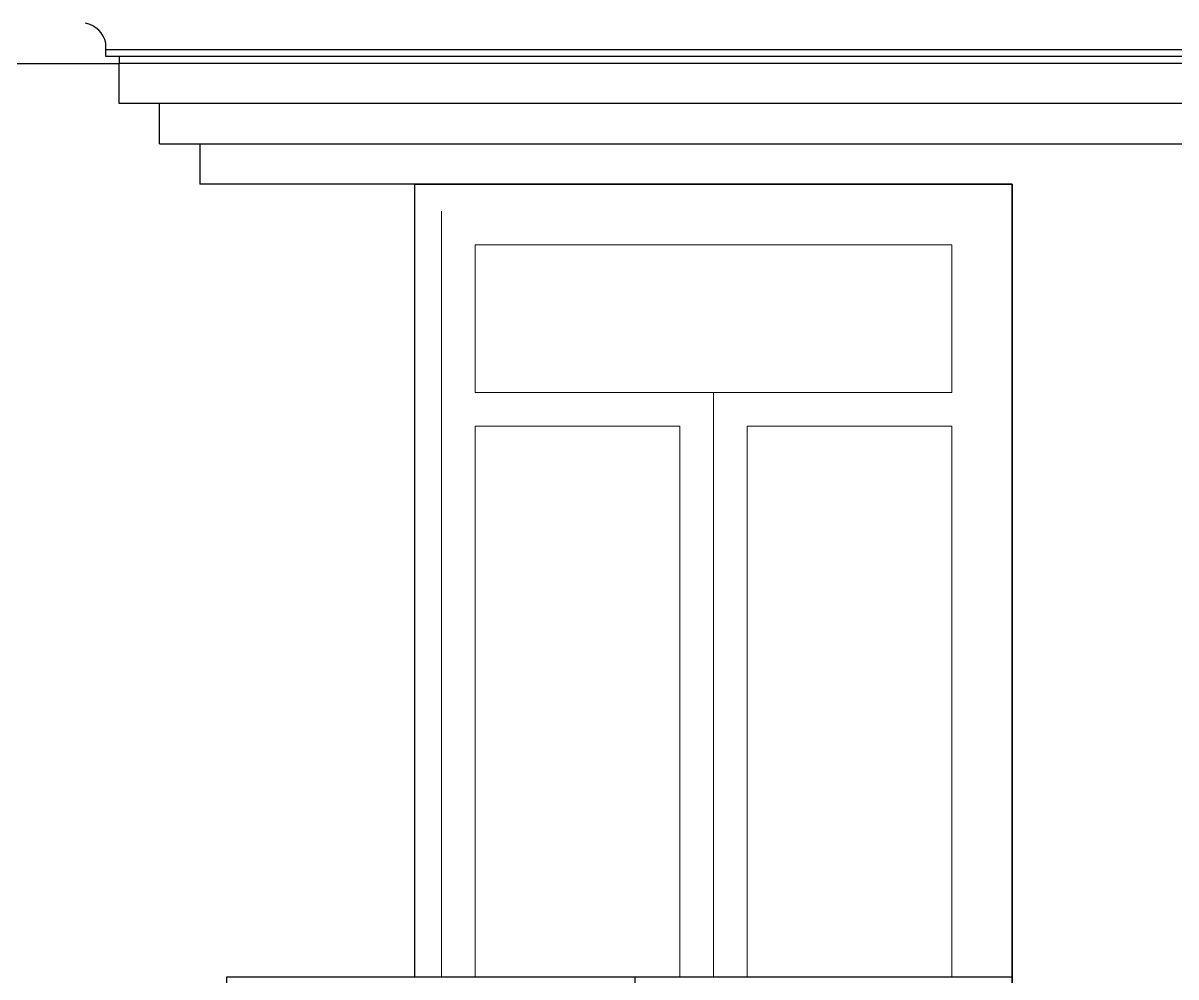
# Model space of a CAD drawing. Header units: inches. Extents: x 1397 to 20304, y -27267 to -746.
# Drawn here: x 14776.5 to 14862.3, y -23837.8 to -23766.8 of the extents above; entities that cross this region are included whole.
import ezdxf

# ---------------------------------------------------------------- set-up
doc = ezdxf.new("R2010")
doc.units = ezdxf.units.IN
doc.header["$LTSCALE"] = 17
doc.header["$MEASUREMENT"] = 0
for name, color, linetype, lineweight in [('25 BOT BAR', 12, 'Continuous', 25), ('ELEVATION', 7, 'Continuous', 25), ('WINDOW FRAME', 161, 'Continuous', 20)]:
    doc.layers.add(name, color=color, linetype=linetype, lineweight=lineweight)

# ---------------------------------------------------------------- blocks, each defined once
blk = doc.blocks.new('A$Ce488fd43')
for p, q in [((0, 24), (58.463, 24)), ((0, 0), (0, 24)), ((30.411, 23.411), (30.411, 24)), ((58.463, 0), (58.463, 24))]:
    blk.add_line(p, q)
at = {"layer": '25 BOT BAR'}
blk.add_line((0, 0), (0, 24), dxfattribs=at)

msp = doc.modelspace()

# ---------------------------------------------------------------- linework, layer by layer
at = {"layer": '25 BOT BAR'}
for p, q in [((14782.666, -23768.76), (14782.666, -23768.26)), ((14782.666, -23769.26), (14782.666, -23768.76)), ((14945.129, -23768.76), (14782.666, -23768.76)), ((14783.666, -23769.26), (14782.666, -23769.26)), ((14783.666, -23769.26), (14783.666, -23769.759)), ((14944.129, -23769.26), (14783.666, -23769.26)), ((14457.666, -23769.759), (14783.666, -23769.759)), ((14944.129, -23769.759), (14783.666, -23769.759)), ((14783.666, -23772.759), (14783.666, -23769.759)), ((14944.129, -23772.759), (14783.666, -23772.759)), ((14786.666, -23775.759), (14786.666, -23772.759)), ((14786.666, -23775.759), (14941.129, -23775.759)), ((14789.666, -23775.759), (14789.666, -23778.759)), ((14850.129, -23778.759), (14789.666, -23778.759)), ((14850.129, -23868.134), (14850.129, -23778.759))]:
    msp.add_line(p, q, dxfattribs=at)
msp.add_arc((14780.77, -23768.656), 1.937, 11.79562, 78.20413, dxfattribs=at)
at = {"layer": 'ELEVATION', "linetype": 'Continuous'}
msp.add_lwpolyline([(14805.666, -23837.759), (14805.666, -23778.759), (14850.129, -23778.759), (14850.129, -23861.759)], dxfattribs=at)
at = {"layer": 'WINDOW FRAME'}
for p, q in [((14810.166, -23794.259), (14845.629, -23794.259)), ((14827.898, -23794.259), (14827.898, -23837.759)), ((14810.166, -23796.759), (14825.398, -23796.759)), ((14830.398, -23796.759), (14845.629, -23796.759))]:
    msp.add_line(p, q, dxfattribs=at)
for points in [[(14807.666, -23780.759), (14807.666, -23837.759)], [(14845.629, -23783.259), (14810.166, -23783.259), (14810.166, -23794.259)], [(14845.629, -23783.259), (14845.629, -23794.259)], [(14810.166, -23796.759), (14810.166, -23837.759)], [(14825.398, -23837.759), (14825.398, -23796.759)], [(14830.398, -23837.759), (14830.398, -23796.759)], [(14845.629, -23796.759), (14845.629, -23837.759)]]:
    msp.add_lwpolyline(points, dxfattribs=at)

# ---------------------------------------------------------------- block references
at = {"layer": '25 BOT BAR'}
msp.add_blockref('A$Ce488fd43', (14791.666, -23861.759), dxfattribs=at)

doc.saveas('drawing.dxf')
